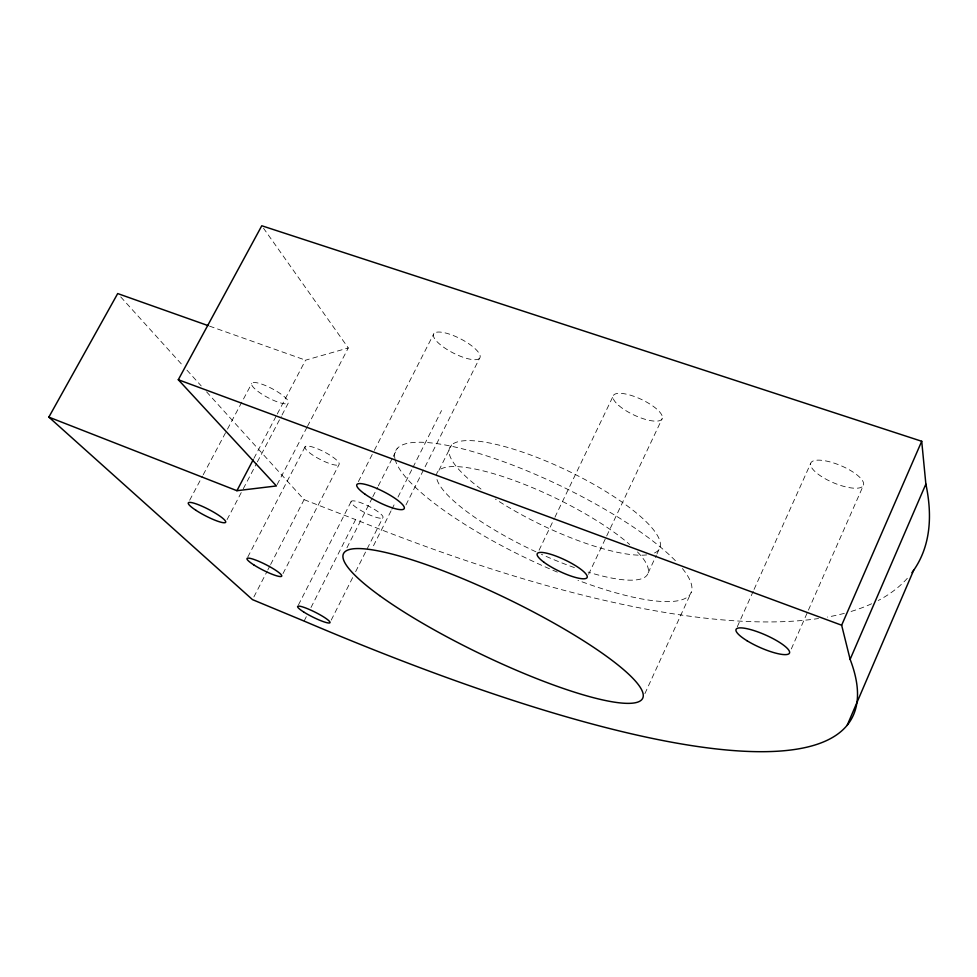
<?xml version="1.0" encoding="UTF-8"?>
<svg xmlns="http://www.w3.org/2000/svg" width="977" height="977" viewBox="0 0 977 977"><rect width="100%" height="100%" fill="white"/><g stroke="black" fill="none" stroke-linecap="round" stroke-linejoin="round"><path stroke-width="0.73" stroke-dasharray="4.88 3.66" d="M791.321 648.923L807.808 611.504M808.419 610.112L863.387 485.386A28.553 9.318 22.9 0 0 827.25 461.229A28.553 9.318 22.9 0 0 820.692 475.994A28.553 9.318 22.9 0 0 863.387 485.386M737.256 626.843L753.45 590.792M754.073 589.412L810.739 463.269M644.893 693.646L691.215 592.416M648.13 572.974L656.312 555.351M656.947 553.996L660.098 547.218M588.581 574.329L606.045 537.362M606.693 535.982L662.345 418.217M539.084 550.198L554.252 518.628M554.912 517.26L612.97 396.479M438.917 470.364L451.618 444.95M405.956 504.938L479.536 358.315A26.025 7.975 27.2 0 0 450.263 334.403A26.025 7.975 27.2 0 0 440.542 344.869A26.025 7.975 27.2 0 0 479.536 358.315M331.215 620.126L352.929 577.065M355.64 571.679L382.776 517.847A17.842 3.749 26.8 0 0 361.746 503.082A17.842 3.749 26.8 0 0 356.605 507.735A17.842 3.749 26.8 0 0 382.776 517.847M373.495 545.74L391.191 510.592M391.875 509.237L395.27 502.483M397.993 497.073L412.282 468.691M412.966 467.336L441.543 410.572M346.945 547.779L372.164 498.05M372.835 496.707L377.61 487.291M378.294 485.948L392.595 457.724M393.279 456.381L397.37 448.309M298.425 604.971L351.256 501.311M304.103 621.079L306.851 615.669M310.979 607.547L355.616 519.617A954.224 281.718 30.9 0 0 818.531 618.526M358.388 481.612L373.629 451.728M374.325 450.373L433.886 333.572M283 573.584L339.007 464.576A19.161 4.287 27.3 0 0 316.011 448.187A19.161 4.287 27.3 0 0 311.248 454.073A19.161 4.287 27.3 0 0 339.007 464.576M253.886 596.935L267.136 571.264M267.832 569.921L269.921 565.866M270.617 564.511L304.091 499.662L206.306 391.545M247.755 557.11L305.117 446.721M277.126 484.592L306.717 427.779M307.425 426.424L348.288 347.959L263.521 228.227M253.91 458.396L276.552 415.347M277.26 413.992L305.569 360.171L348.288 347.959M227.067 519.605L242.565 490.1M243.273 488.756L256.658 463.281M257.354 461.938L281.303 416.349M282.011 415.005L288.349 402.927A20.725 4.934 28 0 0 263.008 384.572A20.725 4.934 28 0 0 258.807 392.033A20.725 4.934 28 0 0 288.349 402.927M189.672 500.236L202.508 476.08M203.216 474.749L226.749 430.478M227.47 429.135L251.712 383.521M209.481 326.11L305.569 360.171M304.091 499.662L355.616 519.617M120.745 296.935L182.882 365.642M186.949 370.149L201.213 385.915M682.41 568.516A163.88 40.008 25.7 0 1 577.981 580.314M557.366 572.131A163.88 40.008 25.7 0 1 395.233 459.837M394.952 458.689A163.88 40.008 25.7 0 1 504.071 461.877A163.88 40.008 25.7 0 1 676.121 561.457M907.328 578.286A954.224 281.718 30.9 0 1 878.213 600.525M871.631 603.762A954.224 281.718 30.9 0 1 848.573 612.188M844.336 613.348A954.224 281.718 30.9 0 1 827.409 617.073M637.468 551.92A116.849 28.48 25.7 0 1 588.081 572.095M574.439 567.6A116.849 28.48 25.7 0 1 541.405 554.301M535.946 551.81A116.849 28.48 25.7 0 1 436.536 477.46M436.426 475.799A116.849 28.48 25.7 0 1 511.264 479.438A116.849 28.48 25.7 0 1 629.677 544.519M646.701 554.912A116.446 30.092 25.7 0 1 495.388 499.1M480.989 489.062A116.446 30.092 25.7 0 1 469.204 440.603A116.446 30.092 25.7 0 1 604.128 490.454A116.446 30.092 25.7 0 1 654.272 553.08M618.795 405.516A27.051 8.646 25.2 0 0 660.965 420.061A27.051 8.646 25.2 0 0 633.279 396.112A27.051 8.646 25.2 0 0 618.795 405.516"/><path stroke-width="1.47" d="M847.157 725.361L913.654 570.275M48.85 417.118L252.493 599.634L304.103 621.079A977.232 206.965 29.4 0 0 850.124 659.341L925.866 484.091L921.714 441.274L261.775 225.76L178.302 379.735L276.418 485.948L236.922 490.698L48.85 417.118L117.692 293.564L208.04 325.597M850.124 659.341L841.649 625.219L921.714 441.274M236.922 490.698L253.202 459.752M178.302 379.735L841.649 625.219M925.866 484.091A954.224 281.718 30.9 0 1 911.956 572.644M379.552 595.567A166.2 30.666 25.8 0 0 635.111 702.793A166.2 30.666 25.8 0 0 464.783 579.532A166.2 30.666 25.8 0 0 379.552 595.567M253.8 564.889A19.455 3.09 26.9 0 0 281.608 576.271A19.455 3.09 26.9 0 0 257.647 560.847A19.455 3.09 26.9 0 0 253.8 564.889M543.737 562.08A27.649 6.326 25.5 0 0 586.163 578.36A27.649 6.326 25.5 0 0 556.707 556.353A27.649 6.326 25.5 0 0 543.737 562.08M303.627 611.932A18.099 2.699 26.6 0 0 329.86 622.825A18.099 2.699 26.6 0 0 307.987 608.903A18.099 2.699 26.6 0 0 303.627 611.932M196.072 510.385A21.067 3.578 27.4 0 0 225.663 522.28A21.067 3.578 27.4 0 0 199.174 505.024A21.067 3.578 27.4 0 0 196.072 510.385M364.751 493.983A26.574 5.825 26.8 0 0 403.904 509.005A26.574 5.825 26.8 0 0 372.896 486.851A26.574 5.825 26.8 0 0 364.751 493.983M747.026 640.741A29.2 6.827 23.9 0 0 789.489 653.076A29.2 6.827 23.9 0 0 751.838 629.933A29.2 6.827 23.9 0 0 747.026 640.741"/></g></svg>
